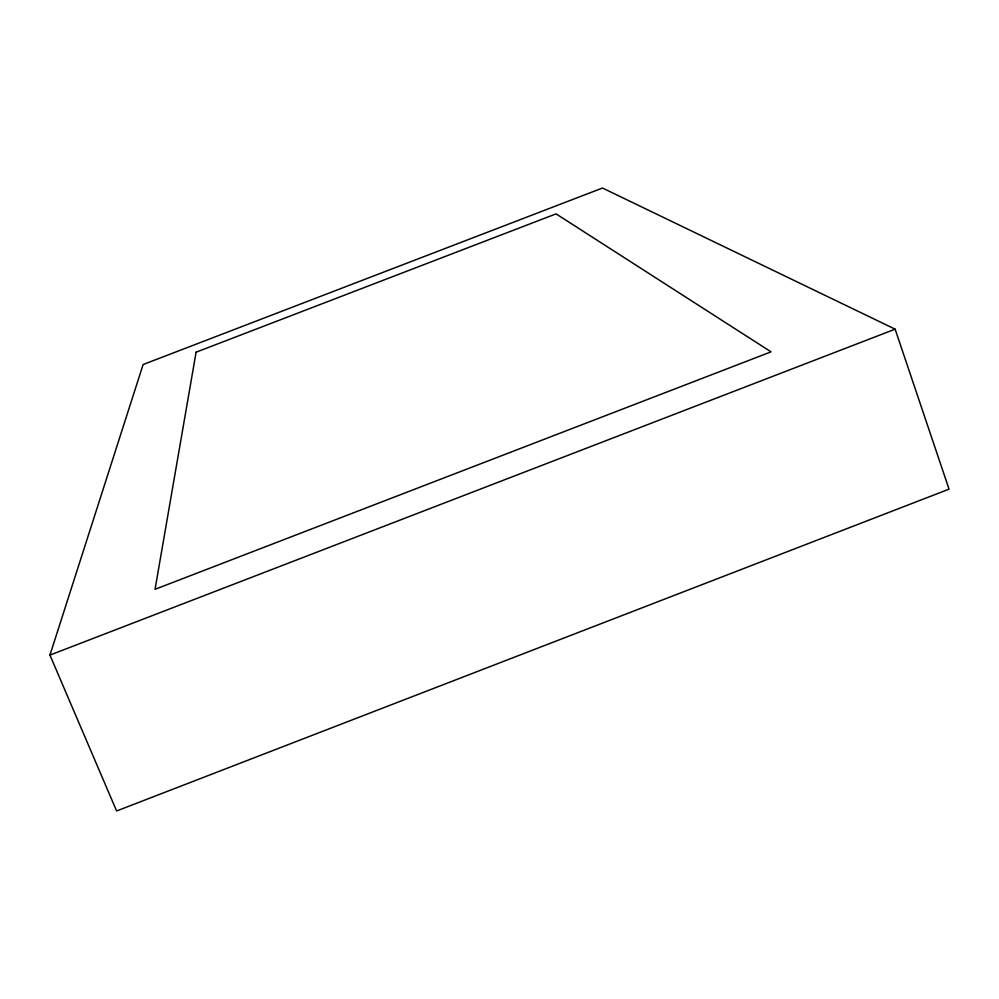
<?xml version="1.0" encoding="UTF-8"?>
<svg xmlns="http://www.w3.org/2000/svg" width="999" height="999" viewBox="0 0 999 999"><rect width="100%" height="100%" fill="white"/><g stroke="black" fill="none" stroke-linecap="round" stroke-linejoin="round"><path stroke-width="1.5" d="M49.95 655.094L143.119 364.535L602.497 188.024L895.129 329.171L949.05 489.148L116.608 810.976L49.95 655.094L895.129 329.171M196.104 352.185L155.045 589.31L771.041 351.848L556.056 213.861L196.104 352.185"/></g></svg>
